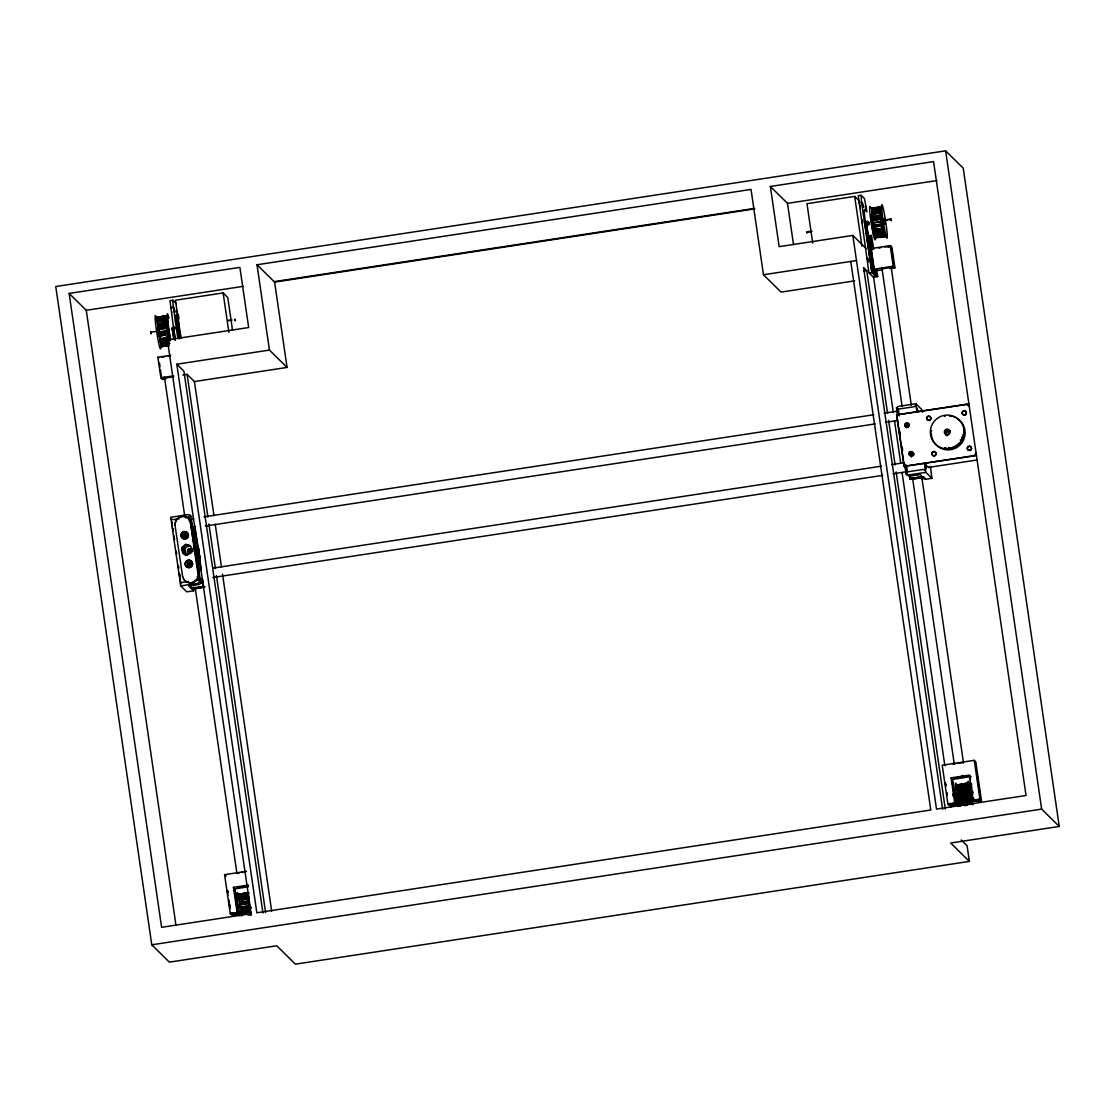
<?xml version="1.0" encoding="UTF-8"?>
<svg xmlns="http://www.w3.org/2000/svg" width="1115" height="1115" viewBox="0 0 1115 1115"><rect width="100%" height="100%" fill="white"/><g stroke="black" fill="none" stroke-linecap="round" stroke-linejoin="round"><path stroke-width="1.5" d="M248.283 894.341L239.126 895.749L239.516 900.948L240.506 908.544L249.551 906.425M957.381 785.476L959.959 806.326M959.834 805.671L968.991 804.333L968.601 802.103L959.444 803.441L968.614 802.131L966.538 784.068M957.381 786.228L966.538 785.35C953.395 786.507 955.025 788.751 966.58 786.228M157.619 317.218L157.745 325.859L160.797 343.824L169.382 342.528M239.14 894.913L239.126 895.749M876.683 236.91L876.432 237.997L873.881 227.808L871.679 208.394L880.474 206.596L881.408 219.85L884.739 236.324M957.423 784.96L966.816 783.176L966.538 784.012L957.381 785.406M874.606 231.349L883.191 229.997M161.856 346.988C161.034 343.141 161.55 348.396 162.149 346.221M945.882 433.93L945.994 431.951L946.593 435.449L945.813 434.334M874.718 231.683L874.968 233.3L883.54 231.99L883.303 230.373M966.663 783.26L957.451 784.835M874.495 231.028L874.202 229.565L882.857 228.213L883.094 229.843L874.508 231.153M159.25 336.103L158.943 334.319M882.341 225.76L882.063 224.087L873.463 225.3M249.621 906.857L248.283 894.411M158.525 331.657L158.26 329.845M239.126 895.136C268.227 891.08 218.944 897.24 248.659 892.697L239.377 894.007M873.045 222.624L872.78 220.812M175.097 525.026L175.222 522.447A8.126 8.07 -45.4 0 1 190.024 520.189L198.4 576.776A8.126 8.07 -45.4 0 1 183.599 579.033L182.595 576.469M182.637 576.636L174.985 525.04L175.376 522.587A8.126 8.07 -45.4 0 1 190.177 520.343L198.651 574.183L198.261 576.636A8.126 8.07 -45.4 0 1 183.459 578.88M871.846 212.603L880.39 211.125L880.655 213.077L872.055 214.415L871.805 212.435M160.365 341.971L160.072 340.535L168.783 339.406L168.923 340.535L167.194 330.89L158.595 332.089M171.947 312.172L171.696 311.935M177.759 314.653L177.132 311.015L177.341 311.74M881.031 216.84L880.808 215.209M948.419 447.631L950.844 447.728M874.996 232.979L875.303 234.805L883.888 233.495L883.568 231.627M963.193 434.153L962.816 436.383M166.233 315.977L165.996 320.562L157.299 321.468L157.201 320.284M880.488 207.836L880.376 206.651M151.138 333.747L150.832 331.838L151.041 332.674M166.065 322.277L166.316 323.935L157.731 325.246L157.424 321.705M159.403 336.619C179.905 328.047 160.198 344.939 159.32 336.507M882.718 227.878L882.411 226.178M167.445 332.395L158.874 333.901M873.393 224.868L873.115 223.056M158.205 329.413L157.982 327.768L166.679 326.862M872.711 220.254L872.529 218.833L881.087 217.425L881.296 219.07L872.724 220.38M945.757 430.627C951.485 434.697 942.3 425.261 948.057 432.885L948.419 432.146M871.721 208.254L871.93 209.049L871.958 207.934M157.215 320.395C184.351 315.28 138.371 322.932 165.926 319.015C165.926 323.545 166.846 328.089 167.459 332.591M158.191 329.315L166.79 328.103M880.836 214.902L880.585 213.258M961.729 439.394L962.384 437.819M913.478 455.631L913.77 454.906M174.498 539.674L173.898 535.869L174.498 539.298M198.791 570.169L200.254 579.34M971.681 786.256L971.736 788.667M164.518 378.18L173.619 376.731M888.265 246.945L891.122 246.457M891.289 267.461L890.23 267.893M961.465 439.895L960.586 441.359M906.453 465.08L907.443 471.854L906.119 473.973L907.415 475.283L909.659 476.161L920.182 474.558L922.37 476.718L909.784 478.642L909.296 475.269M866.466 223.474L868.515 222.303M172.964 329.496L175.18 328.103M865.226 224.798L867.777 224.463L868.613 223.321L867.275 221.091L865.031 222.429L866.745 225.049M173.396 330.848L172.058 328.604L174.316 327.253M173.731 338.779L172.323 328.869L174.567 327.517M865.602 224.213L866.244 221.662L869.226 222.721L866.508 221.927L866.048 224.645L865.672 223.07M868.404 221.913L868.989 223.697L867.777 224.463M868.404 225.091L869.254 223.948M969.2 406.013L966.719 404.188L896.585 414.878L904.084 466.335L974.231 455.631L976.071 453.15M976.308 453.387L974.231 455.631M172.267 330.012L171.682 328.242L173.94 326.89M172.923 330.597L172.504 329.037L174.79 327.726M865.839 223.237L868.125 221.927M185.508 517.764L188.658 517.29L190.275 515.423L188.128 514.642L170.734 517.29L180.755 585.891L186.804 591.856L193.662 590.811L191.794 587.981L193.662 590.811M184.672 534.447L183.836 536.524L185.202 538.029M188.853 563.033L188.254 565.821M906.899 424.383L906.091 425.679L906.788 427.7A1.979 1.965 -45.4 0 1 908.99 424.745M911.066 452.969L910.23 455.045L911.596 456.551M959.165 443.129L958.356 443.937M248.004 885.993L238.735 887.401M180.337 583.953L182.052 582.406L188.365 581.445M190.275 515.451L199.933 581.64L198.136 583.243L180.755 585.891M957.938 444.314L957.046 445.024M181.912 547.646L185.996 544.399L190.972 546.434L191.724 551.577L187.641 554.824C180.365 557.793 181.243 538.531 182.804 552.929M182.052 547.786L185.996 544.399M200.728 579.507L201.216 582.908L199.32 584.413L188.797 586.016L190.999 588.176L203.585 586.267L202.582 579.396M184.56 534.322L183.515 536.204L185.076 537.918M188.728 562.908L187.738 564.037L188.505 566.127M906.774 424.257L905.784 425.386L906.551 427.477M910.941 452.843L909.91 454.725L911.471 456.439M924.056 477.805L921.589 478.586M897.463 414.613L896.46 407.797L898.453 406.39L915.847 403.742L921.896 409.693L922.467 412.355M915.847 403.742L915.959 405.386L914.049 406.738L898.286 409.135L896.474 407.825M955.123 446.223L956.266 445.484M954.412 446.571L952.698 447.254M878.996 248.129L880.948 247.558M946.091 447.826L944.642 447.631M955.457 763.747L953.283 764.402M161.926 357.357L164.588 356.744M197.369 548.566L198.358 548.315L194.804 526.071M198.707 557.723L199.697 557.458L201.341 570.824M203.947 586.615C169.842 592.4 229.857 583.103 191.961 589.124M910.356 478.377L911.596 478.028L911.736 478.99L910.467 479.311L910.021 476.091M195.655 588.176L193.16 589.068L195.501 589.166M239.237 872.892L236.938 873.477L195.237 588.149M962.928 775.469L961.59 775.719M914.983 478.46L919.471 477.805M197.968 587.716L202.763 587.075M885.017 236.687C860.836 237.077 888.962 238.512 884.766 235.795M966.677 787.664L957.52 789.058L966.677 787.538M957.687 790.828C977.799 786.507 960.127 792.626 957.59 789.824M966.9 789.977L957.771 791.622M957.883 792.626L967.026 791.134L957.813 791.985M967.29 793.281L958.133 794.647L967.304 793.434M958.231 795.469L967.388 794.047L958.217 795.385M967.695 796.291L958.538 797.685L967.681 796.249M958.747 799.162L967.904 797.685M958.872 799.901L968.015 798.493M959.109 801.49L968.266 800.096M959.583 804.25L968.74 802.912M964.545 805.685L967.597 805.211M969.367 861.407L950.677 843.01L1059.25 826.452L963.221 168.17L945.618 150.832L55.75 286.513L151.779 944.795L169.382 962.147L276.729 945.771L295.405 964.168L969.367 861.407L967.081 845.755L961.241 839.999M69.13 293.412L239.878 267.377L248.659 327.545L167.417 339.922L251.126 913.645L161.605 927.304L69.13 293.412L86.259 310.291L175.961 925.227M182.79 374.975L187.083 374.319L194.414 381.553L287.057 367.434L269.454 350.082L257.007 264.757L751.022 189.425L763.468 274.75L781.071 292.102L854.675 280.869M770.367 186.47L933.562 161.591L1026.037 795.483L936.516 809.128L852.822 235.418L779.148 246.652L770.367 186.47L787.497 203.348L793.518 244.617M86.259 310.291L243.349 286.332M274.137 281.635L754.381 208.407M787.497 203.348L936.948 180.56M257.007 264.757L274.611 282.109L754.855 208.867M176.226 303.573L172.839 300.228L169.968 300.66L175.194 340.173M859.317 200.979L854.675 196.421L806.981 203.683L812.737 243.14M867.01 212.059L864.501 198.623L861.101 195.278L858.229 195.71L868.933 272.827L873.616 277.44L877.672 276.548L876.669 269.691M232.519 330.096L227.767 297.51L223.125 292.938L175.431 300.214L180.937 337.943M170.456 307.698L173.313 307.266L172.839 300.228M858.717 202.749L861.574 202.317L861.101 195.278M166.079 315.768L157.313 317.19M157.327 318.346L157.187 317.343L165.8 315.963L165.884 318.151L157.299 319.461L157.257 318.388M880.306 206.944L871.679 208.951L880.306 207.223M157.187 317.413L165.787 315.935M875.665 207.92L879.094 207.39M157.145 317.873L165.856 317.19L157.145 318.11M880.223 207.669L871.651 209.076L871.749 210.219M871.902 212.421L871.665 210.08L880.237 208.658M880.293 209.941L871.735 211.362L880.418 210.178M157.34 321.942C170.121 318.054 168.212 324.298 157.55 323.448M871.846 212.909L880.432 211.613M880.627 213.495C868.487 212.282 869.728 219.683 880.752 214.819M157.508 323.712L166.121 322.528M166.33 324.479L157.731 325.678L157.912 327.141L166.553 325.887L166.288 324.242M872.223 216.519L880.822 215.334M881.003 216.812L872.432 218.206L872.265 216.756M872.794 220.937C884.153 216.519 885.129 223.544 873.031 222.512M158.302 330.04C169.494 325.427 170.748 332.618 158.525 331.545M806.884 232.004C807.734 235.098 805.448 230.735 810.312 231.474M865.156 223.112L868.404 222.624M882.996 220.394L891.122 218.888L891.415 220.784L891.192 219.822M150.957 332.214L157.438 331.225L157.494 330.361M172.044 328.995L175.292 328.507M228.324 320.423L231.753 319.894M806.898 232.199L812.054 231.404M865.17 223.307L868.418 222.819M883.01 220.589L891.122 219.348M228.366 320.632L231.795 320.117M873.17 223.265C884.279 218.582 885.658 225.829 873.38 224.742M173.912 338.974L172.672 330.402L174.093 330.179L172.7 330.444M873.658 272.604L866.648 224.575L865.031 224.603L872.041 272.631L873.658 272.604L872.223 272.813L874.857 273.774L873.421 273.997L874.857 275.405L876.474 275.377L875.721 270.234M174.428 330.263L171.891 329.636M158.971 334.43L167.557 333.12L167.835 334.793M159.236 335.977L167.808 334.667M882.327 225.634L873.756 227.07L873.547 225.481M882.509 226.289C870.494 225.355 871.428 232.199 882.704 227.739M159.975 340.061L168.56 338.751L168.337 337.246L159.71 338.681L160.002 340.187M874.857 232.812L883.442 231.502M160.351 341.845L167.208 340.8M167.32 341.288L160.449 341.971L160.992 344.66L161.396 346.026L168.267 344.953M875.205 234.387L883.819 233.202M160.699 343.42L169.285 342.11M169.605 343.42L161.02 344.73L160.783 343.643M169.703 343.755C159.766 341.789 157.076 348.201 168.184 344.716M885.073 235.781L884.92 236.617L884.39 235.39L875.832 236.728L875.414 234.791M884.502 235.669L875.916 236.979L885.017 235.962M881.812 236.269L885.24 235.739M161.508 346.026L168.449 345.441M168.95 345.636L161.605 346.221M168.881 345.859L161.731 346.43M868.724 242.931L870.355 242.903L874.857 273.774M868.92 243.126L870.355 242.903M871.972 244.506L870.355 244.533L871.972 244.506L872.724 249.649M165.8 379.016L162.609 379.504L160.881 377.804L157.884 357.218L170.665 355.281M869.756 248.84L890.202 245.565L891.93 247.251L894.927 267.837L890.132 268.562M850.773 261.44L930.788 810.006L256.84 912.781L176.811 364.215L269.454 350.082M763.468 274.75L856.487 260.576M160.881 377.804L173.661 375.853M894.927 267.837L893.213 266.137L874.188 269.203M863.888 271.126L866.759 270.68L887.582 413.414M874.188 270.834L882.146 269.788M868.933 272.827L872.041 272.631M179.208 518.726L172.909 519.688L170.846 518.935M190.219 518.977L193.689 518.447M203.989 516.872L873.839 414.724M884.153 413.163L896.223 411.31M896.585 414.878L968.991 404.104M191.613 528.148L195.083 527.618M205.397 526.043L875.247 423.895M885.547 422.334L897.631 420.494M188.365 554.099L187.696 549.528L192.853 548.747M191.641 552.329L188.672 552.775L188.184 549.528L191.766 549.138M192.756 549.277L187.696 549.528M192.797 549.807L188.477 550.629M195.348 549.583L198.777 549.068L197.257 549.138L197.118 548.162L198.637 548.092L199.083 551.326L195.683 551.869M192.993 551.131L188.519 551.814L192.101 551.423M195.529 550.908L198.972 550.378L197.453 550.448L197.592 551.423L199.083 551.326M195.864 553.193L199.306 552.664L197.787 552.733L197.926 553.709L199.418 553.611L196.003 554.155M196.198 555.479L199.641 554.949L198.122 555.019L198.261 555.995L199.78 555.925L200.087 558.183M196.338 556.455L199.78 555.925M196.533 557.765L199.975 557.235L198.456 557.305L198.595 558.281M197.731 570.42L201.188 569.89M213.23 568.065L881.352 466.182M891.652 464.607L903.735 462.767M904.084 466.335L976.503 455.561M977.116 459.993L928.363 467.436L924.377 463.506L925.854 472.342L931.903 478.307L925.046 479.352L923.164 476.523L924.976 478.293L921.924 478.767M199.125 579.605L202.596 579.075M212.895 577.5L882.745 475.352M893.059 473.777L905.129 471.938M194.665 580.483L197.815 580.009L199.919 581.598M907.443 471.854L923.192 469.457L925.45 470.391M925.854 472.342L908.46 474.99L906.133 474.014L904.641 463.798M917.547 477.108L920.655 476.802M911.736 478.99L920.655 477.638L920.516 476.663M923.332 477.666L910.467 479.311M248.422 885.059L233.439 887.345L234.972 888.85L238.638 913.993L231.781 915.053L230.248 913.547L224.575 874.662L246.499 871.317M974.217 801.378L981.465 800.709L975.792 761.838L974.259 760.332L942.217 765.211L947.889 804.082L949.423 805.587L956.28 804.542L952.614 779.399L951.095 777.88L969.395 775.092L973.074 800.249L979.179 799.748L979.932 800.5L974.217 801.378L973.632 798.033M234.972 888.85L248.297 886.815M952.614 779.399L970.928 776.598M239.209 894.286L248.784 892.92M239.167 894.453L248.324 893.059M966.524 784.375L957.381 786.103M239.14 896.181L248.297 894.885M239.181 896.934L248.338 895.666M248.38 896.279L239.209 897.436M957.423 787.538L966.607 786.646L957.464 788.235M239.279 898.467L248.436 897.018L248.366 896.181M239.335 899.122L248.478 897.589M239.432 900.167L248.589 898.732L248.52 897.979M239.641 902.035C253.217 901.714 251 897.24 239.502 900.767M957.743 791.399L966.914 790.075M239.725 902.802L248.882 901.422L249.049 902.802M239.892 904.14L249.049 902.718M249.83 908.223L250.011 909.464L240.84 910.746L240.31 907.206L249.467 905.854M958.733 798.981L967.89 797.587M958.886 799.999L968.043 798.605M959.081 801.225L968.238 799.901M230.248 913.547L237.495 912.864L231.781 913.743L231.655 912.851M947.889 804.082L954.761 803.037L949.423 804.291L950.189 805.044L956.28 804.542M973.074 800.249L979.932 799.204L981.465 800.709M240.826 910.676C240.143 916.154 251.739 907.666 250.945 914.802M231.781 913.743L232.533 914.495L238.638 913.993M241.202 912.948C241.565 917.101 251.126 908.6 250.75 913.784M959.611 804.403L968.768 803.009M247.837 914.941L251 915.08M151.779 944.795L1041.647 809.1L1059.25 826.452M242.763 894.049L239.823 894.788M884.46 246.986L888.195 246.791M168.184 356.243L170.051 356.117M909.784 478.642L920.655 477.638M921.743 477.596L923.847 477.596M963.137 762.73L958.05 763.231M882.759 268.938L881.937 268.84L894.119 267.029L891.024 246.359M165.313 378.333L161.703 378.598L160.449 370.027M245.676 872.209L241.453 872.418M247.669 885.923L237.648 887.568M182.665 552.789L187.501 554.685L191.724 551.577M908.265 424.035L909.38 424.829M912.432 452.62L913.798 454.126M190.219 562.685L191.334 563.479M908.39 424.146L909.129 424.522M912.558 452.732L913.854 453.721A1.979 1.965 -45.4 0 0 911.108 454.084A1.979 1.965 -45.4 0 0 911.499 456.829M186.163 534.224L186.916 534.601M190.331 562.796L191.083 563.173M865.226 223.836L866.369 224.686M969.437 406.25L966.719 404.188M852.822 235.418L866.271 248.673M875.763 270.764L876.474 275.377M877.672 276.548L875.052 275.6M866.759 270.68L863.595 267.572L942.621 809.253M961.534 437.317L962.245 438.014M960.252 439.937L960.977 440.648M945.868 430.39L948.168 432.662M929.422 466.558L929.771 467.38A14.509 1.338 -8.3 0 1 929.13 467.631M176.811 364.215L183.919 371.211L262.945 912.892M157.884 357.218L158.692 358.026M190.275 515.423L191.557 516.691M199.933 581.64L201.216 582.908M193.676 587.075L194.01 588.539M224.575 874.662L226.108 876.167M957.799 784.765L958.133 785.518M151.124 333.747L150.943 332.911M162.093 346.681L162.121 346.626M191.487 519.228L192.644 528.092L192.728 527.005M180.505 582.016L180.783 581.417M229.049 900.028L229.133 903.638M158.623 332.2L158.86 333.775M868 241.997L868.209 242.708L868.069 240.826M868.097 262.011L867.498 257.899L867.972 260.13M876.306 237.857L876.292 236.951M970.635 777.531L970.175 775.956L970.454 780.054M971.026 783.315L971.486 784.876L971.555 783.831M972.796 794.688L971.959 790.34M172.309 523.339L171.822 521.695L172.114 525.987M179.529 573.64L180.114 576.385M871.735 210.108L880.293 208.672M241.356 913.798L241.746 915.986M884.404 219.878C883.052 215.39 885.617 229.328 884.697 221.62M947.151 793.769L946.886 792.723L947.151 795.33M178.637 328.437C177.048 321.427 179.599 337.357 178.776 329.343M249.649 907.039L250.387 911.736M917.492 410.376L916.934 408.132L917.715 411.379M925.171 466.586L925.757 468.774L925.785 467.199M884.195 234.498C861.7 234.735 887.582 238.889 883.791 233.077M905.882 470.279L905.046 465.094M178.442 327.517L178.581 328.228M172.407 527.813L173.201 531.061L173.132 528.524M180.226 580.873L179.236 573.347M227.808 890.815L228.101 892.348M229.411 905.366L230.164 908.46L229.885 904.377M917.547 410.627L917.784 411.979M925.115 466.335L924.628 463.255M250.359 911.554L250.122 910.119M880.306 210.066L880.502 211.251M870.954 244.91L870.564 241.523L871.205 245.147M240.965 911.513L250.178 910.453M235.265 319.838C234.694 317.301 235.753 322.611 235.167 320.075M949.896 803.26L950.189 805.044M232.254 912.711L232.533 914.495M925.241 463.143L925.743 466.418M945.645 783.483L945.924 786.089L945.381 783.218M925.227 462.837L925.812 468.955L924.725 463.882M240.617 909.269L249.76 907.875M176.309 551.521L176.532 553.988L176.017 551.242M178.386 565.793L178.637 568.343L178.093 565.5M227.92 895.08L227.293 890.3M157.828 332.911L157.577 331.127M249.189 903.777L239.976 904.823M979.806 799.608L979.932 800.5M955.903 804.166L954.858 799.218L955.137 803.413M238.262 913.617L237.216 908.669L237.495 912.864M884.307 234.666L884.418 235.418M945.618 150.832L1041.647 809.1M974.259 760.332L979.932 799.204M930.44 466.418L931.903 478.307M915.959 405.386L916.962 412.229M890.202 245.565L893.213 266.137M891.247 267.712L911.317 405.219M921.84 477.401L963.471 762.73M881.812 267.335L902.133 406.557M912.655 478.753L954.287 764.068M909.659 475.631L910.147 478.99M898.286 409.135L899.275 415.923M906.913 471.882L907.415 475.283M951.095 777.88L954.761 803.037M871.47 235.209L873.672 249.119M899.93 431.575L900.432 434.962M902.16 446.836L902.662 450.237M896.822 415.114L904.335 466.572M871.777 244.324L872.404 248.603M870.23 235.613L871.484 244.185M870.048 235.418L871.791 247.432M870.16 242.722L874.857 275.405M866.466 224.394L873.463 272.408M869.226 246.373L869.728 249.802M870.23 253.23L870.731 256.659M871.484 261.802L871.986 265.231M872.474 268.659L873.226 273.802M873.463 276.409L893.324 412.522M894.578 421.136L900.613 462.474M902.119 472.816L944.851 765.712M950.37 803.608L950.886 807.051M861.574 202.317L871.791 272.394M860.32 207.836L859.54 204.073M862.062 219.85L862.564 223.279M888.585 420.285L895.108 464.997M896.112 471.882L945.283 808.933M854.675 196.421L861.937 246.15M274.611 282.109L287.057 367.434M223.125 292.938L228.882 332.382M194.414 381.553L213.982 515.688M215.237 524.287L221.509 567.27M222.512 574.155L271.684 911.206M178.498 315.294L178.985 318.709M187.083 374.319L207.906 517.053M208.909 523.939L215.432 568.65M216.435 575.521L265.607 912.572M173.313 307.266L177.801 338.026M173.912 329.984L175.403 340.284M193.048 526.879L199.487 571.019M188.658 517.29L189.16 520.677M197.313 576.622L197.815 580.009M164.393 376.731L184.7 515.952M159.543 363.267L160.044 366.696M184.992 547.019L185.996 553.876M190.498 584.748L190.999 588.176M233.439 887.345L237.119 912.488M183.292 548.287L183.794 551.716M958.05 794.005L958.147 794.828M979.054 798.87L979.179 799.748M973.451 800.626L973.088 797.504M917.157 412.09L916.892 409.986M240.032 905.171C239.14 908.07 250.541 906.551 249.161 903.652M972.698 791.079L972.921 792.751M952.67 794.131L952.893 795.817M897.77 415.407L897.38 411.31M239.809 903.443L239.878 904.084M916.99 410.668L916.837 408.229L916.851 409.233M966.524 784.96L957.381 785.852M170.581 340.772A16.962 1.185 81.3 0 1 167.264 318.04A16.962 1.185 81.3 0 1 168.909 318.207M170.651 339.239A12.767 0.892 81.3 0 1 168.226 324.242A12.767 0.892 81.3 0 1 168.281 318.11M179.236 337.929A12.767 0.892 81.3 0 1 176.421 317.566A12.767 0.892 81.3 0 1 179.306 328.34M179.836 331.908A12.767 0.892 81.3 0 1 180.532 338.124M160.741 347.406A16.962 1.185 81.3 0 1 156.727 332.117A16.962 1.185 81.3 0 1 156.17 317.19M251.405 907.889A16.962 1.185 81.3 0 1 251.307 907.262M239.837 915.903A16.962 1.185 81.3 0 1 237.23 896.725A16.962 1.185 81.3 0 1 238.345 894.857M239.934 914.216A11.61 0.808 81.3 0 1 239.432 911.359M238.972 908.377A11.61 0.808 81.3 0 1 238.582 905.436M238.08 900.558A11.61 0.808 81.3 0 1 238.066 898.021M179.194 338.988A15.08 1.045 81.3 0 1 176.045 315.656A15.08 1.045 81.3 0 1 179.334 327.643M179.989 332.005A15.08 1.045 81.3 0 1 180.519 336.159M186.121 554.726A4.739 4.697 -45.4 0 1 190.108 546.35M188.519 565.612A1.979 1.965 -45.4 0 1 190.944 563.396M184.602 537.737A1.979 1.965 -45.4 0 1 186.776 534.81M192.184 548.803A4.739 4.697 -45.4 0 1 189.926 553.556M188.198 554.183A4.739 4.697 -45.4 0 1 182.944 548.385A4.739 4.697 -45.4 0 1 190.331 545.709M875.247 238.094A16.962 1.185 81.3 0 1 871.331 223.711A16.962 1.185 81.3 0 1 870.606 207.892M873.672 234.22A12.767 0.892 81.3 0 1 872.85 230.666M872.557 229.133A12.767 0.892 81.3 0 1 871.665 223.976M871.4 222.178A12.767 0.892 81.3 0 1 870.564 215.543M862.564 221.704A12.767 0.892 81.3 0 1 862.341 219.976M885.672 221.495A16.962 1.185 81.3 0 1 886.104 236.046A16.962 1.185 81.3 0 1 881.672 207.223A16.962 1.185 81.3 0 1 885.477 220.254M958.078 806.452A16.962 1.185 81.3 0 1 955.541 788.138A16.962 1.185 81.3 0 1 956.252 784.305M958.329 806.173A13.059 0.906 81.3 0 1 957.437 801.058M957.158 799.26A13.059 0.906 81.3 0 1 956.377 793.267M956.113 790.465A13.059 0.906 81.3 0 1 956.113 787.065M970.663 804.542A16.962 1.185 81.3 0 1 968.224 781.183A16.962 1.185 81.3 0 1 972.879 804.765M968.461 793.392A11.61 0.808 81.3 0 1 968.963 796.235M969.423 799.232A11.61 0.808 81.3 0 1 969.827 802.159M970.761 802.842A11.61 0.808 81.3 0 1 969.088 786.507A11.61 0.808 81.3 0 1 972.419 804.473M869.212 235.767A15.08 1.045 81.3 0 1 866.801 230.749M866.244 227.558A15.08 1.045 81.3 0 1 864.362 212.561A15.08 1.045 81.3 0 1 865.268 211.125M956.21 418.014A16.962 16.85 -45.4 0 1 958.719 446.167A16.962 16.85 -45.4 0 1 931.889 437.373M931.61 436.146A16.962 16.85 -45.4 0 1 931.332 433.01M931.457 431.115A16.962 16.85 -45.4 0 1 931.541 430.488M944.558 416.494A16.962 16.85 -45.4 0 1 945.172 416.369M949.59 416.118A16.962 16.85 -45.4 0 1 952.085 416.48M953.896 417.01A16.962 16.85 -45.4 0 1 955.067 417.47M946.872 435.728A2.913 2.899 -45.4 0 1 946.384 432.341M946.928 431.617A2.913 2.899 -45.4 0 1 950.315 431.101M970.635 450.209A2.091 2.077 -45.4 0 1 967.472 448.69A2.091 2.077 -45.4 0 1 970.203 446.46A2.091 2.077 -45.4 0 1 971.04 449.875M934.928 455.742A2.091 2.077 -45.4 0 1 932.126 454.641A2.091 2.077 -45.4 0 1 933.353 451.896A2.091 2.077 -45.4 0 1 936.043 453.22M936.029 454.502A2.091 2.077 -45.4 0 1 935.374 455.464M963.89 431.157A15.08 14.983 -45.4 0 1 963.973 432.09M963.987 433.986A15.08 14.983 -45.4 0 1 963.904 434.92M961.172 441.902A15.08 14.983 -45.4 0 1 960.586 442.655M957.855 445.261A15.08 14.983 -45.4 0 1 957.074 445.805M186.763 535.869A2.035 2.021 -45.4 0 1 183.599 537.026A2.035 2.021 -45.4 0 1 183.766 533.653A2.035 2.021 -45.4 0 1 186.804 535.089M183.794 550.378C184.769 557.096 183.069 546.141 183.794 550.378M174.163 308.102L174.776 312.214L174.163 308.102M862.439 203.153L863.038 207.265L862.439 203.153M865.393 206.066L865.993 210.191L865.393 206.066M193.355 532.9L193.912 536.789L193.355 532.9M195.446 547.256L195.989 551.019L195.446 547.256M197.522 561.486L198.094 565.375L197.522 561.486M234.22 888.209L235.53 897.129L234.22 888.209M235.725 898.495L237.021 907.415L235.725 898.495M951.876 778.758L953.172 787.678L951.876 778.758M953.367 789.044L954.677 797.964L953.367 789.044M977.047 774.911L978.343 783.831L977.047 774.911M978.552 785.211L979.848 794.117L978.552 785.211M956.572 777.754L955.29 778.117L966.83 776.458L956.572 777.754M966.733 788.193L957.576 789.615L966.733 788.221M967.123 791.943L957.98 793.448L967.123 791.985M967.569 795.441L958.426 796.918L967.569 795.441M968.377 800.723L959.221 802.173L968.377 800.779M177.647 325.413L178.609 331.977L177.647 325.413M178.721 326.472L179.682 333.037L178.721 326.472M876.613 237.69L876.627 237.593M189.062 565.863A1.979 1.965 -45.4 0 0 190.721 562.88A1.979 1.965 -45.4 0 0 187.306 562.95A1.979 1.965 -45.4 0 0 189.062 565.863M184.881 537.277A1.979 1.965 -45.4 0 0 186.553 534.294A1.979 1.965 -45.4 0 0 183.139 534.364A1.979 1.965 -45.4 0 0 184.881 537.277M951.527 448.3A16.962 16.85 -45.4 0 0 959.248 420.007A16.962 16.85 -45.4 0 0 930.927 427.644A16.962 16.85 -45.4 0 0 951.527 448.3M947.959 434.794A2.913 2.899 -45.4 0 0 949.311 429.944A2.913 2.899 -45.4 0 0 944.433 431.212A2.913 2.899 -45.4 0 0 947.959 434.794M907.526 427.268A2.091 2.077 -45.4 0 0 908.613 423.825A2.091 2.077 -45.4 0 0 905.087 424.634A2.091 2.077 -45.4 0 0 907.526 427.268M911.763 455.84A2.091 2.077 -45.4 0 0 912.739 452.356A2.091 2.077 -45.4 0 0 909.241 453.275A2.091 2.077 -45.4 0 0 911.763 455.84M969.743 450.237A2.091 2.077 -45.4 0 0 970.83 446.794A2.091 2.077 -45.4 0 0 967.318 447.589A2.091 2.077 -45.4 0 0 969.743 450.237M964.823 415.031A2.091 2.077 -45.4 0 0 965.897 411.574A2.091 2.077 -45.4 0 0 962.384 412.383A2.091 2.077 -45.4 0 0 964.823 415.031M929.408 420.425A2.091 2.077 -45.4 0 0 930.384 416.94A2.091 2.077 -45.4 0 0 926.886 417.86A2.091 2.077 -45.4 0 0 929.408 420.425M964.573 414.794A2.091 2.077 -45.4 0 0 965.66 411.351A2.091 2.077 -45.4 0 0 962.147 412.146A2.091 2.077 -45.4 0 0 964.573 414.794M934.272 455.645A2.091 2.077 -45.4 0 0 935.36 452.202A2.091 2.077 -45.4 0 0 931.833 452.997A2.091 2.077 -45.4 0 0 934.272 455.645M911.513 455.603A2.091 2.077 -45.4 0 0 912.502 452.119A2.091 2.077 -45.4 0 0 909.004 453.038A2.091 2.077 -45.4 0 0 911.513 455.603M907.289 427.031A2.091 2.077 -45.4 0 0 908.377 423.589A2.091 2.077 -45.4 0 0 904.85 424.397A2.091 2.077 -45.4 0 0 907.289 427.031M929.171 420.188A2.091 2.077 -45.4 0 0 930.147 416.703A2.091 2.077 -45.4 0 0 926.649 417.623A2.091 2.077 -45.4 0 0 929.171 420.188M188.951 567.605A3.707 3.693 -45.4 0 0 192.087 561.988A3.707 3.693 -45.4 0 0 185.675 562.113A3.707 3.693 -45.4 0 0 188.951 567.605M184.783 539.019A3.707 3.693 -45.4 0 0 187.905 533.402A3.707 3.693 -45.4 0 0 181.508 533.541A3.707 3.693 -45.4 0 0 184.783 539.019M184.714 538.949A3.707 3.693 -45.4 0 0 187.836 533.332A3.707 3.693 -45.4 0 0 181.424 533.458A3.707 3.693 -45.4 0 0 184.714 538.949M188.881 567.535A3.707 3.693 -45.4 0 0 192.003 561.918A3.707 3.693 -45.4 0 0 185.606 562.044A3.707 3.693 -45.4 0 0 188.881 567.535"/></g></svg>
